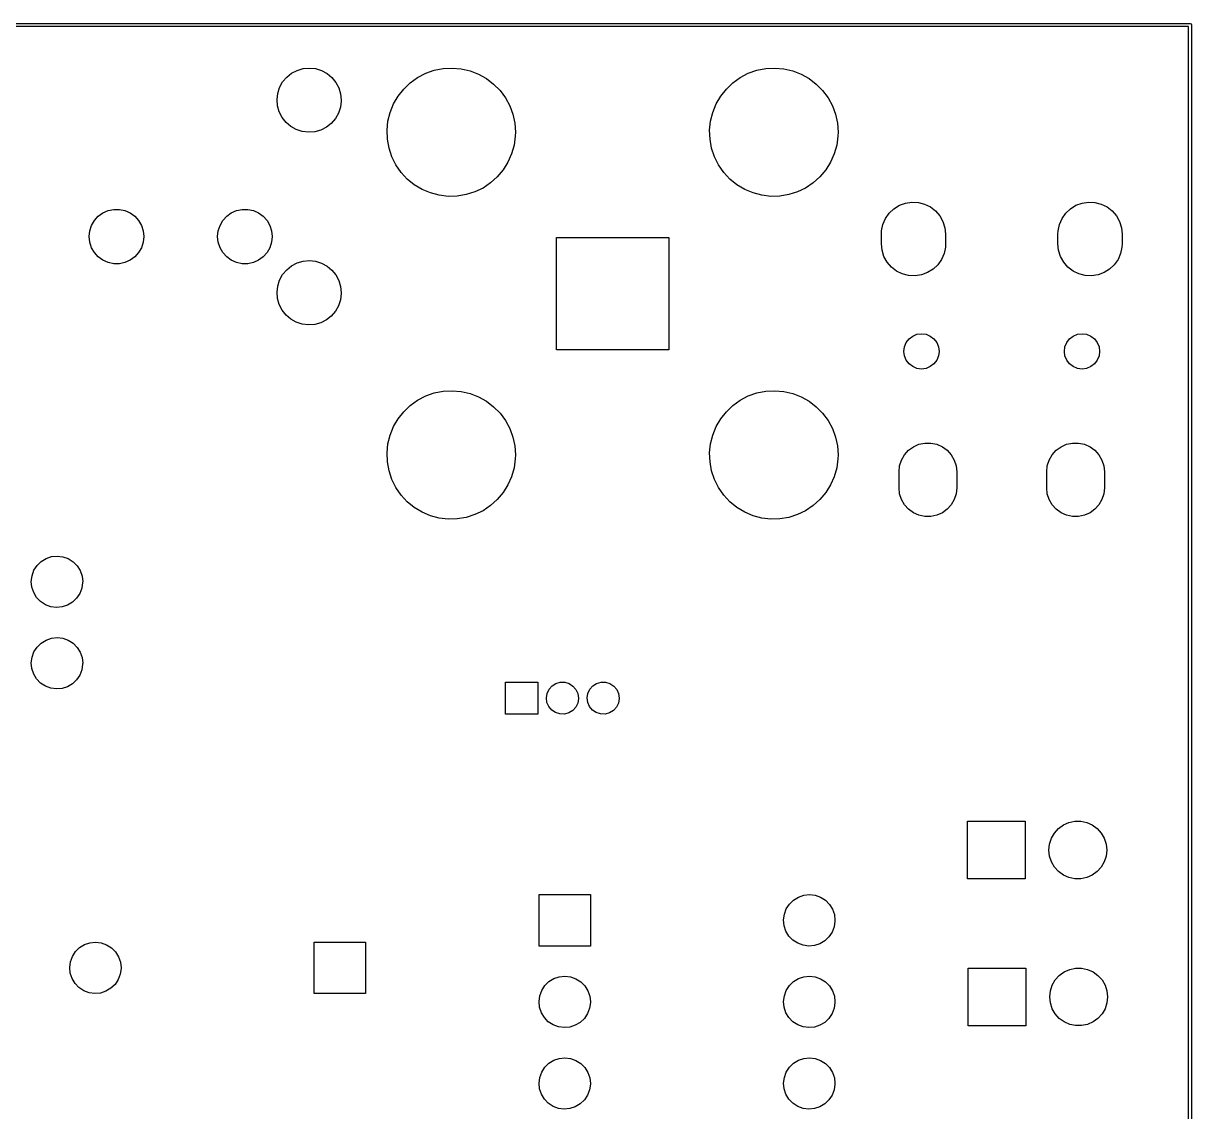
# Model space of a CAD drawing. Extents: x -0.1 to 79.7, y -0.1 to 70.
# Drawn here: x 43.28 to 79.67, y 36.07 to 69.97 of the extents above; entities that cross this region are included whole.
import ezdxf

# ---------------------------------------------------------------- set-up
doc = ezdxf.new("R2010")
doc.units = 0
doc.layers.add('BLACK', color=7, linetype='CONTINUOUS')

msp = doc.modelspace()

# ---------------------------------------------------------------- linework, layer by layer
at = {"layer": 'BLACK', "linetype": 'CONTINUOUS'}
for p, q in [((-0.015, 69.965), (79.62, 69.965)), ((79.62, 69.965), (79.6554, 69.9504)), ((79.6554, 69.9504), (79.67, 69.915)), ((79.67, 69.915), (79.67, -0.035)), ((79.57, 69.865), (0.035, 69.865)), ((79.57, 0.015), (79.57, 69.865)), ((51.6324, 68.4118), (51.8054, 68.5022)), ((51.8054, 68.5022), (51.9926, 68.5573)), ((51.9926, 68.5573), (52.187, 68.575)), ((52.187, 68.575), (52.3811, 68.5546)), ((52.3811, 68.5546), (52.5675, 68.4969)), ((52.5675, 68.4969), (52.7392, 68.404)), ((55.8107, 68.4105), (56.0773, 68.5041)), ((56.0773, 68.5041), (56.3543, 68.5592)), ((56.3543, 68.5592), (56.6364, 68.5748)), ((56.6364, 68.5748), (56.9179, 68.5504)), ((56.9179, 68.5504), (57.1931, 68.4866)), ((57.1931, 68.4866), (57.4566, 68.3847)), ((65.8607, 68.4105), (66.1273, 68.5041)), ((66.1273, 68.5041), (66.4043, 68.5592)), ((66.4043, 68.5592), (66.6864, 68.5748)), ((66.6864, 68.5748), (66.9679, 68.5504)), ((66.9679, 68.5504), (67.2431, 68.4866)), ((67.2431, 68.4866), (67.5066, 68.3847)), ((51.2609, 67.9689), (51.3549, 68.14)), ((51.3549, 68.14), (51.4803, 68.2895)), ((51.4803, 68.2895), (51.6324, 68.4118)), ((52.7392, 68.404), (52.8896, 68.2796)), ((52.8896, 68.2796), (53.0129, 68.1284)), ((53.0129, 68.1284), (53.1045, 67.9561)), ((55.1257, 67.921), (55.3302, 68.116)), ((55.3302, 68.116), (55.56, 68.2803)), ((55.56, 68.2803), (55.8107, 68.4105)), ((57.4566, 68.3847), (57.703, 68.2466)), ((57.703, 68.2466), (57.9276, 68.0752)), ((57.9276, 68.0752), (58.1258, 67.8739)), ((65.1757, 67.921), (65.3802, 68.116)), ((65.3802, 68.116), (65.61, 68.2803)), ((65.61, 68.2803), (65.8607, 68.4105)), ((67.5066, 68.3847), (67.753, 68.2466)), ((67.753, 68.2466), (67.9776, 68.0752)), ((67.9776, 68.0752), (68.1758, 67.8739)), ((51.1801, 67.589), (51.2019, 67.7829)), ((51.2019, 67.7829), (51.2609, 67.9689)), ((53.1045, 67.9561), (53.161, 67.7692)), ((53.161, 67.7692), (53.18, 67.575)), ((54.8089, 67.4549), (54.9508, 67.6992)), ((54.9508, 67.6992), (55.1257, 67.921)), ((58.1258, 67.8739), (58.2937, 67.6467)), ((64.8589, 67.4549), (65.0008, 67.6992)), ((65.0008, 67.6992), (65.1757, 67.921)), ((68.1758, 67.8739), (68.3437, 67.6467)), ((51.1964, 67.3945), (51.1801, 67.589)), ((51.2502, 67.2069), (51.1964, 67.3945)), ((53.1551, 67.3535), (53.0935, 67.1683)), ((53.1796, 67.5471), (53.1551, 67.3535)), ((53.18, 67.575), (53.1796, 67.5471)), ((54.7029, 67.193), (54.8089, 67.4549)), ((58.2937, 67.6467), (58.4278, 67.398)), ((58.4278, 67.398), (58.5256, 67.133)), ((64.7529, 67.193), (64.8589, 67.4549)), ((68.3437, 67.6467), (68.4778, 67.398)), ((68.4778, 67.398), (68.5756, 67.133)), ((51.3394, 67.0333), (51.2502, 67.2069)), ((51.4607, 66.8803), (51.3394, 67.0333)), ((52.9971, 66.9986), (52.8696, 66.8508)), ((53.0935, 67.1683), (52.9971, 66.9986)), ((54.6348, 66.9189), (54.7029, 67.193)), ((58.5256, 67.133), (58.585, 66.8568)), ((64.6848, 66.9189), (64.7529, 67.193)), ((68.5756, 67.133), (68.635, 66.8568)), ((51.6093, 66.7539), (51.4607, 66.8803)), ((51.7797, 66.6586), (51.6093, 66.7539)), ((51.9653, 66.5983), (51.7797, 66.6586)), ((52.1591, 66.5752), (51.9653, 66.5983)), ((52.5416, 66.6427), (52.3536, 66.5902)), ((52.7158, 66.7307), (52.5416, 66.6427)), ((52.8696, 66.8508), (52.7158, 66.7307)), ((54.606, 66.6378), (54.6348, 66.9189)), ((54.6171, 66.3555), (54.606, 66.6378)), ((58.585, 66.8568), (58.605, 66.575)), ((64.656, 66.6378), (64.6848, 66.9189)), ((64.6671, 66.3555), (64.656, 66.6378)), ((68.635, 66.8568), (68.655, 66.575)), ((52.3536, 66.5902), (52.1591, 66.5752)), ((54.6678, 66.0776), (54.6171, 66.3555)), ((58.6011, 66.4494), (58.5634, 66.1694)), ((58.605, 66.575), (58.6011, 66.4494)), ((64.7178, 66.0776), (64.6671, 66.3555)), ((68.6511, 66.4494), (68.6134, 66.1694)), ((68.655, 66.575), (68.6511, 66.4494)), ((54.7572, 65.8096), (54.6678, 66.0776)), ((58.4868, 65.8975), (58.3725, 65.6391)), ((58.5634, 66.1694), (58.4868, 65.8975)), ((64.8072, 65.8096), (64.7178, 66.0776)), ((68.5368, 65.8975), (68.4225, 65.6391)), ((68.6134, 66.1694), (68.5368, 65.8975)), ((54.8835, 65.5569), (54.7572, 65.8096)), ((55.0441, 65.3245), (54.8835, 65.5569)), ((58.3725, 65.6391), (58.223, 65.3994)), ((64.9335, 65.5569), (64.8072, 65.8096)), ((65.0941, 65.3245), (64.9335, 65.5569)), ((68.4225, 65.6391), (68.273, 65.3994)), ((55.2359, 65.1171), (55.0441, 65.3245)), ((58.0413, 65.1832), (57.8308, 64.9947)), ((58.223, 65.3994), (58.0413, 65.1832)), ((65.2859, 65.1171), (65.0941, 65.3245)), ((68.0913, 65.1832), (67.8808, 64.9947)), ((68.273, 65.3994), (68.0913, 65.1832)), ((55.455, 64.9387), (55.2359, 65.1171)), ((55.697, 64.793), (55.455, 64.9387)), ((55.9572, 64.6828), (55.697, 64.793)), ((57.5959, 64.8377), (57.3412, 64.7154)), ((57.8308, 64.9947), (57.5959, 64.8377)), ((65.505, 64.9387), (65.2859, 65.1171)), ((65.747, 64.793), (65.505, 64.9387)), ((66.0072, 64.6828), (65.747, 64.793)), ((67.6459, 64.8377), (67.3912, 64.7154)), ((67.8808, 64.9947), (67.6459, 64.8377)), ((56.2302, 64.6104), (55.9572, 64.6828)), ((56.5108, 64.5772), (56.2302, 64.6104)), ((56.7932, 64.5839), (56.5108, 64.5772)), ((57.0719, 64.6303), (56.7932, 64.5839)), ((57.3412, 64.7154), (57.0719, 64.6303)), ((66.2802, 64.6104), (66.0072, 64.6828)), ((66.5608, 64.5772), (66.2802, 64.6104)), ((66.8432, 64.5839), (66.5608, 64.5772)), ((67.1219, 64.6303), (66.8432, 64.5839)), ((67.3912, 64.7154), (67.1219, 64.6303)), ((45.6112, 63.9567), (45.755, 64.0611)), ((45.755, 64.0611), (45.9173, 64.1334)), ((45.9173, 64.1334), (46.0912, 64.1703)), ((46.0912, 64.1703), (46.2688, 64.1703)), ((46.2688, 64.1703), (46.4427, 64.1334)), ((46.4427, 64.1334), (46.605, 64.0611)), ((46.605, 64.0611), (46.7488, 63.9567)), ((49.6112, 63.9567), (49.755, 64.0611)), ((49.755, 64.0611), (49.9173, 64.1334)), ((49.9173, 64.1334), (50.0912, 64.1703)), ((50.0912, 64.1703), (50.2688, 64.1703)), ((50.2688, 64.1703), (50.4427, 64.1334)), ((50.4427, 64.1334), (50.605, 64.0611)), ((50.605, 64.0611), (50.7488, 63.9567)), ((70.1321, 63.8879), (70.248, 64.0534)), ((70.248, 64.0534), (70.3949, 64.1923)), ((70.3949, 64.1923), (70.5666, 64.2988)), ((70.5666, 64.2988), (70.7563, 64.3686)), ((70.7563, 64.3686), (70.9561, 64.3988)), ((70.9561, 64.3988), (71.158, 64.3882)), ((71.158, 64.3882), (71.3536, 64.3373)), ((71.3536, 64.3373), (71.5349, 64.248)), ((71.5349, 64.248), (71.6946, 64.1242)), ((71.6946, 64.1242), (71.8261, 63.9707)), ((75.6321, 63.8879), (75.748, 64.0534)), ((75.748, 64.0534), (75.8949, 64.1923)), ((75.8949, 64.1923), (76.0666, 64.2988)), ((76.0666, 64.2988), (76.2563, 64.3686)), ((76.2563, 64.3686), (76.4561, 64.3988)), ((76.4561, 64.3988), (76.658, 64.3882)), ((76.658, 64.3882), (76.8536, 64.3373)), ((76.8536, 64.3373), (77.0349, 64.248)), ((77.0349, 64.248), (77.1946, 64.1242)), ((77.1946, 64.1242), (77.3261, 63.9707)), ((45.4035, 63.6707), (45.4923, 63.8246)), ((45.4923, 63.8246), (45.6112, 63.9567)), ((46.7488, 63.9567), (46.8677, 63.8246)), ((46.8677, 63.8246), (46.9565, 63.6707)), ((49.4035, 63.6707), (49.4923, 63.8246)), ((49.4923, 63.8246), (49.6112, 63.9567)), ((50.7488, 63.9567), (50.8677, 63.8246)), ((50.8677, 63.8246), (50.9565, 63.6707)), ((70.0105, 63.5045), (70.0518, 63.7024)), ((70.0518, 63.7024), (70.1321, 63.8879)), ((71.8261, 63.9707), (71.9241, 63.7939)), ((71.9241, 63.7939), (71.9846, 63.6011)), ((75.5105, 63.5045), (75.5518, 63.7024)), ((75.5518, 63.7024), (75.6321, 63.8879)), ((77.3261, 63.9707), (77.4241, 63.7939)), ((77.4241, 63.7939), (77.4846, 63.6011)), ((45.33, 63.325), (45.3486, 63.5017)), ((45.3486, 63.1483), (45.33, 63.325)), ((45.3486, 63.5017), (45.4035, 63.6707)), ((46.9565, 63.6707), (47.0114, 63.5017)), ((47.0114, 63.5017), (47.03, 63.325)), ((47.03, 63.325), (47.0114, 63.1483)), ((49.33, 63.325), (49.3486, 63.5017)), ((49.3486, 63.1483), (49.33, 63.325)), ((49.3486, 63.5017), (49.4035, 63.6707)), ((50.9565, 63.6707), (51.0114, 63.5017)), ((51.0114, 63.5017), (51.03, 63.325)), ((51.03, 63.325), (51.0114, 63.1483)), ((70.005, 63.4), (70.0105, 63.5045)), ((70.005, 63.1), (70.005, 63.4)), ((71.9846, 63.6011), (72.005, 63.4)), ((72.005, 63.4), (72.005, 63.1)), ((75.505, 63.4), (75.5105, 63.5045)), ((75.505, 63.1), (75.505, 63.4)), ((77.4846, 63.6011), (77.505, 63.4)), ((77.505, 63.4), (77.505, 63.1)), ((45.4035, 62.9793), (45.3486, 63.1483)), ((45.4923, 62.8254), (45.4035, 62.9793)), ((46.9565, 62.9793), (46.8677, 62.8254)), ((47.0114, 63.1483), (46.9565, 62.9793)), ((49.4035, 62.9793), (49.3486, 63.1483)), ((49.4923, 62.8254), (49.4035, 62.9793)), ((50.9565, 62.9793), (50.8677, 62.8254)), ((51.0114, 63.1483), (50.9565, 62.9793)), ((59.88, 59.8), (59.88, 63.3)), ((59.88, 63.3), (63.38, 63.3)), ((63.38, 63.3), (63.38, 59.8)), ((70.0254, 62.8989), (70.005, 63.1)), ((71.9995, 62.9955), (71.9582, 62.7976)), ((72.005, 63.1), (71.9995, 62.9955)), ((75.5254, 62.8989), (75.505, 63.1)), ((77.4995, 62.9955), (77.4582, 62.7976)), ((77.505, 63.1), (77.4995, 62.9955)), ((45.6112, 62.6933), (45.4923, 62.8254)), ((45.755, 62.5889), (45.6112, 62.6933)), ((46.7488, 62.6933), (46.605, 62.5889)), ((46.8677, 62.8254), (46.7488, 62.6933)), ((49.6112, 62.6933), (49.4923, 62.8254)), ((49.755, 62.5889), (49.6112, 62.6933)), ((50.7488, 62.6933), (50.605, 62.5889)), ((50.8677, 62.8254), (50.7488, 62.6933)), ((70.0859, 62.7061), (70.0254, 62.8989)), ((70.1839, 62.5293), (70.0859, 62.7061)), ((71.8779, 62.6121), (71.762, 62.4466)), ((71.9582, 62.7976), (71.8779, 62.6121)), ((75.5859, 62.7061), (75.5254, 62.8989)), ((75.6839, 62.5293), (75.5859, 62.7061)), ((77.3779, 62.6121), (77.262, 62.4466)), ((77.4582, 62.7976), (77.3779, 62.6121)), ((45.9173, 62.5166), (45.755, 62.5889)), ((46.0912, 62.4797), (45.9173, 62.5166)), ((46.2688, 62.4797), (46.0912, 62.4797)), ((46.4427, 62.5166), (46.2688, 62.4797)), ((46.605, 62.5889), (46.4427, 62.5166)), ((49.9173, 62.5166), (49.755, 62.5889)), ((50.0912, 62.4797), (49.9173, 62.5166)), ((50.2688, 62.4797), (50.0912, 62.4797)), ((50.4427, 62.5166), (50.2688, 62.4797)), ((50.605, 62.5889), (50.4427, 62.5166)), ((51.3549, 62.14), (51.4803, 62.2895)), ((51.4803, 62.2895), (51.6324, 62.4118)), ((51.6324, 62.4118), (51.8054, 62.5022)), ((51.8054, 62.5022), (51.9926, 62.5573)), ((51.9926, 62.5573), (52.187, 62.575)), ((52.187, 62.575), (52.3811, 62.5546)), ((52.3811, 62.5546), (52.5675, 62.4969)), ((52.5675, 62.4969), (52.7392, 62.404)), ((52.7392, 62.404), (52.8896, 62.2796)), ((52.8896, 62.2796), (53.0129, 62.1284)), ((70.3154, 62.3758), (70.1839, 62.5293)), ((70.4751, 62.252), (70.3154, 62.3758)), ((70.6564, 62.1627), (70.4751, 62.252)), ((71.6151, 62.3077), (71.4434, 62.2012)), ((71.762, 62.4466), (71.6151, 62.3077)), ((75.8154, 62.3758), (75.6839, 62.5293)), ((75.9751, 62.252), (75.8154, 62.3758)), ((76.1564, 62.1627), (75.9751, 62.252)), ((77.1151, 62.3077), (76.9434, 62.2012)), ((77.262, 62.4466), (77.1151, 62.3077)), ((51.2019, 61.7829), (51.2609, 61.9689)), ((51.2609, 61.9689), (51.3549, 62.14)), ((53.0129, 62.1284), (53.1045, 61.9561)), ((53.1045, 61.9561), (53.161, 61.7692)), ((70.852, 62.1118), (70.6564, 62.1627)), ((71.0538, 62.1012), (70.852, 62.1118)), ((71.2537, 62.1314), (71.0538, 62.1012)), ((71.4434, 62.2012), (71.2537, 62.1314)), ((76.352, 62.1118), (76.1564, 62.1627)), ((76.5538, 62.1012), (76.352, 62.1118)), ((76.7537, 62.1314), (76.5538, 62.1012)), ((76.9434, 62.2012), (76.7537, 62.1314)), ((51.1801, 61.589), (51.2019, 61.7829)), ((51.1964, 61.3945), (51.1801, 61.589)), ((53.1796, 61.5471), (53.1551, 61.3535)), ((53.161, 61.7692), (53.18, 61.575)), ((53.18, 61.575), (53.1796, 61.5471)), ((51.2502, 61.2069), (51.1964, 61.3945)), ((51.3394, 61.0333), (51.2502, 61.2069)), ((53.0935, 61.1683), (52.9971, 60.9986)), ((53.1551, 61.3535), (53.0935, 61.1683)), ((51.4607, 60.8803), (51.3394, 61.0333)), ((51.6093, 60.7539), (51.4607, 60.8803)), ((52.8696, 60.8508), (52.7158, 60.7307)), ((52.9971, 60.9986), (52.8696, 60.8508)), ((51.7797, 60.6586), (51.6093, 60.7539)), ((51.9653, 60.5983), (51.7797, 60.6586)), ((52.1591, 60.5752), (51.9653, 60.5983)), ((52.3536, 60.5902), (52.1591, 60.5752)), ((52.5416, 60.6427), (52.3536, 60.5902)), ((52.7158, 60.7307), (52.5416, 60.6427)), ((70.7787, 60.025), (70.8661, 60.1389)), ((70.8661, 60.1389), (70.98, 60.2263)), ((70.98, 60.2263), (71.1127, 60.2813)), ((71.1127, 60.2813), (71.255, 60.3)), ((71.255, 60.3), (71.3974, 60.2813)), ((71.3974, 60.2813), (71.53, 60.2263)), ((71.53, 60.2263), (71.6439, 60.1389)), ((71.6439, 60.1389), (71.7313, 60.025)), ((75.7787, 60.025), (75.8661, 60.1389)), ((75.8661, 60.1389), (75.98, 60.2263)), ((75.98, 60.2263), (76.1127, 60.2813)), ((76.1127, 60.2813), (76.255, 60.3)), ((76.255, 60.3), (76.3974, 60.2813)), ((76.3974, 60.2813), (76.53, 60.2263)), ((76.53, 60.2263), (76.6439, 60.1389)), ((76.6439, 60.1389), (76.7313, 60.025)), ((63.38, 59.8), (59.88, 59.8)), ((70.705, 59.75), (70.7237, 59.8924)), ((70.7237, 59.6076), (70.705, 59.75)), ((70.7237, 59.8924), (70.7787, 60.025)), ((71.7313, 60.025), (71.7863, 59.8924)), ((71.7863, 59.8924), (71.805, 59.75)), ((71.805, 59.75), (71.7863, 59.6076)), ((75.705, 59.75), (75.7237, 59.8924)), ((75.7237, 59.6076), (75.705, 59.75)), ((75.7237, 59.8924), (75.7787, 60.025)), ((76.7313, 60.025), (76.7863, 59.8924)), ((76.7863, 59.8924), (76.805, 59.75)), ((76.805, 59.75), (76.7863, 59.6076)), ((70.7787, 59.475), (70.7237, 59.6076)), ((70.8661, 59.3611), (70.7787, 59.475)), ((70.98, 59.2737), (70.8661, 59.3611)), ((71.6439, 59.3611), (71.53, 59.2737)), ((71.7313, 59.475), (71.6439, 59.3611)), ((71.7863, 59.6076), (71.7313, 59.475)), ((75.7787, 59.475), (75.7237, 59.6076)), ((75.8661, 59.3611), (75.7787, 59.475)), ((75.98, 59.2737), (75.8661, 59.3611)), ((76.6439, 59.3611), (76.53, 59.2737)), ((76.7313, 59.475), (76.6439, 59.3611)), ((76.7863, 59.6076), (76.7313, 59.475)), ((71.1127, 59.2187), (70.98, 59.2737)), ((71.255, 59.2), (71.1127, 59.2187)), ((71.3974, 59.2187), (71.255, 59.2)), ((71.53, 59.2737), (71.3974, 59.2187)), ((76.1127, 59.2187), (75.98, 59.2737)), ((76.255, 59.2), (76.1127, 59.2187)), ((76.3974, 59.2187), (76.255, 59.2)), ((76.53, 59.2737), (76.3974, 59.2187)), ((55.3302, 58.066), (55.56, 58.2303)), ((55.56, 58.2303), (55.8107, 58.3605)), ((55.8107, 58.3605), (56.0773, 58.4541)), ((56.0773, 58.4541), (56.3543, 58.5092)), ((56.3543, 58.5092), (56.6364, 58.5248)), ((56.6364, 58.5248), (56.9179, 58.5004)), ((56.9179, 58.5004), (57.1931, 58.4366)), ((57.1931, 58.4366), (57.4566, 58.3347)), ((57.4566, 58.3347), (57.703, 58.1966)), ((65.3802, 58.066), (65.61, 58.2303)), ((65.61, 58.2303), (65.8607, 58.3605)), ((65.8607, 58.3605), (66.1273, 58.4541)), ((66.1273, 58.4541), (66.4043, 58.5092)), ((66.4043, 58.5092), (66.6864, 58.5248)), ((66.6864, 58.5248), (66.9679, 58.5004)), ((66.9679, 58.5004), (67.2431, 58.4366)), ((67.2431, 58.4366), (67.5066, 58.3347)), ((67.5066, 58.3347), (67.753, 58.1966)), ((54.9508, 57.6492), (55.1257, 57.871)), ((55.1257, 57.871), (55.3302, 58.066)), ((57.703, 58.1966), (57.9276, 58.0252)), ((57.9276, 58.0252), (58.1258, 57.8239)), ((65.0008, 57.6492), (65.1757, 57.871)), ((65.1757, 57.871), (65.3802, 58.066)), ((67.753, 58.1966), (67.9776, 58.0252)), ((67.9776, 58.0252), (68.1758, 57.8239)), ((54.8089, 57.4049), (54.9508, 57.6492)), ((58.1258, 57.8239), (58.2937, 57.5967)), ((58.2937, 57.5967), (58.4278, 57.348)), ((64.8589, 57.4049), (65.0008, 57.6492)), ((68.1758, 57.8239), (68.3437, 57.5967)), ((68.3437, 57.5967), (68.4778, 57.348)), ((54.6348, 56.8689), (54.7029, 57.143)), ((54.7029, 57.143), (54.8089, 57.4049)), ((58.4278, 57.348), (58.5256, 57.083)), ((64.6848, 56.8689), (64.7529, 57.143)), ((64.7529, 57.143), (64.8589, 57.4049)), ((68.4778, 57.348), (68.5756, 57.083)), ((54.606, 56.5878), (54.6348, 56.8689)), ((58.5256, 57.083), (58.585, 56.8068)), ((58.585, 56.8068), (58.605, 56.525)), ((64.656, 56.5878), (64.6848, 56.8689)), ((68.5756, 57.083), (68.635, 56.8068)), ((68.635, 56.8068), (68.655, 56.525)), ((70.8528, 56.6688), (71.005, 56.7794)), ((71.005, 56.7794), (71.1769, 56.856)), ((71.1769, 56.856), (71.3609, 56.8951)), ((71.3609, 56.8951), (71.5491, 56.8951)), ((71.5491, 56.8951), (71.7331, 56.856)), ((71.7331, 56.856), (71.905, 56.7794)), ((71.905, 56.7794), (72.0572, 56.6688)), ((75.4528, 56.6688), (75.605, 56.7794)), ((75.605, 56.7794), (75.7769, 56.856)), ((75.7769, 56.856), (75.9609, 56.8951)), ((75.9609, 56.8951), (76.1491, 56.8951)), ((76.1491, 56.8951), (76.3331, 56.856)), ((76.3331, 56.856), (76.505, 56.7794)), ((76.505, 56.7794), (76.6572, 56.6688)), ((54.6171, 56.3055), (54.606, 56.5878)), ((58.605, 56.525), (58.6011, 56.3994)), ((64.6671, 56.3055), (64.656, 56.5878)), ((68.655, 56.525), (68.6511, 56.3994)), ((70.6328, 56.3661), (70.7269, 56.529)), ((70.7269, 56.529), (70.8528, 56.6688)), ((72.0572, 56.6688), (72.1831, 56.529)), ((72.1831, 56.529), (72.2772, 56.3661)), ((75.2328, 56.3661), (75.3269, 56.529)), ((75.3269, 56.529), (75.4528, 56.6688)), ((76.6572, 56.6688), (76.7831, 56.529)), ((76.7831, 56.529), (76.8772, 56.3661)), ((54.6678, 56.0276), (54.6171, 56.3055)), ((58.5634, 56.1194), (58.4868, 55.8475)), ((58.6011, 56.3994), (58.5634, 56.1194)), ((64.7178, 56.0276), (64.6671, 56.3055)), ((68.6134, 56.1194), (68.5368, 55.8475)), ((68.6511, 56.3994), (68.6134, 56.1194)), ((70.555, 56), (70.5747, 56.1871)), ((70.5747, 56.1871), (70.6328, 56.3661)), ((72.2772, 56.3661), (72.3353, 56.1871)), ((72.3353, 56.1871), (72.355, 56)), ((75.155, 56), (75.1747, 56.1871)), ((75.1747, 56.1871), (75.2328, 56.3661)), ((76.8772, 56.3661), (76.9353, 56.1871)), ((76.9353, 56.1871), (76.955, 56)), ((54.7572, 55.7596), (54.6678, 56.0276)), ((54.8835, 55.5069), (54.7572, 55.7596)), ((58.4868, 55.8475), (58.3725, 55.5891)), ((64.8072, 55.7596), (64.7178, 56.0276)), ((64.9335, 55.5069), (64.8072, 55.7596)), ((68.5368, 55.8475), (68.4225, 55.5891)), ((70.555, 55.5), (70.555, 56)), ((72.355, 56), (72.355, 55.5)), ((75.155, 55.5), (75.155, 56)), ((76.955, 56), (76.955, 55.5)), ((55.0441, 55.2745), (54.8835, 55.5069)), ((58.223, 55.3494), (58.0413, 55.1332)), ((58.3725, 55.5891), (58.223, 55.3494)), ((65.0941, 55.2745), (64.9335, 55.5069)), ((68.273, 55.3494), (68.0913, 55.1332)), ((68.4225, 55.5891), (68.273, 55.3494)), ((70.5747, 55.3129), (70.555, 55.5)), ((72.355, 55.5), (72.3353, 55.3129)), ((75.1747, 55.3129), (75.155, 55.5)), ((76.955, 55.5), (76.9353, 55.3129)), ((55.2359, 55.0671), (55.0441, 55.2745)), ((55.455, 54.8887), (55.2359, 55.0671)), ((58.0413, 55.1332), (57.8308, 54.9447)), ((65.2859, 55.0671), (65.0941, 55.2745)), ((65.505, 54.8887), (65.2859, 55.0671)), ((68.0913, 55.1332), (67.8808, 54.9447)), ((70.6328, 55.1339), (70.5747, 55.3129)), ((70.7269, 54.971), (70.6328, 55.1339)), ((70.8528, 54.8312), (70.7269, 54.971)), ((72.1831, 54.971), (72.0572, 54.8312)), ((72.2772, 55.1339), (72.1831, 54.971)), ((72.3353, 55.3129), (72.2772, 55.1339)), ((75.2328, 55.1339), (75.1747, 55.3129)), ((75.3269, 54.971), (75.2328, 55.1339)), ((75.4528, 54.8312), (75.3269, 54.971)), ((76.7831, 54.971), (76.6572, 54.8312)), ((76.8772, 55.1339), (76.7831, 54.971)), ((76.9353, 55.3129), (76.8772, 55.1339)), ((55.697, 54.743), (55.455, 54.8887)), ((55.9572, 54.6328), (55.697, 54.743)), ((56.2302, 54.5604), (55.9572, 54.6328)), ((57.3412, 54.6654), (57.0719, 54.5803)), ((57.5959, 54.7877), (57.3412, 54.6654)), ((57.8308, 54.9447), (57.5959, 54.7877)), ((65.747, 54.743), (65.505, 54.8887)), ((66.0072, 54.6328), (65.747, 54.743)), ((66.2802, 54.5604), (66.0072, 54.6328)), ((67.3912, 54.6654), (67.1219, 54.5803)), ((67.6459, 54.7877), (67.3912, 54.6654)), ((67.8808, 54.9447), (67.6459, 54.7877)), ((71.005, 54.7206), (70.8528, 54.8312)), ((71.1769, 54.644), (71.005, 54.7206)), ((71.3609, 54.6049), (71.1769, 54.644)), ((71.5491, 54.6049), (71.3609, 54.6049)), ((71.7331, 54.644), (71.5491, 54.6049)), ((71.905, 54.7206), (71.7331, 54.644)), ((72.0572, 54.8312), (71.905, 54.7206)), ((75.605, 54.7206), (75.4528, 54.8312)), ((75.7769, 54.644), (75.605, 54.7206)), ((75.9609, 54.6049), (75.7769, 54.644)), ((76.1491, 54.6049), (75.9609, 54.6049)), ((76.3331, 54.644), (76.1491, 54.6049)), ((76.505, 54.7206), (76.3331, 54.644)), ((76.6572, 54.8312), (76.505, 54.7206)), ((56.5108, 54.5272), (56.2302, 54.5604)), ((56.7932, 54.5339), (56.5108, 54.5272)), ((57.0719, 54.5803), (56.7932, 54.5339)), ((66.5608, 54.5272), (66.2802, 54.5604)), ((66.8432, 54.5339), (66.5608, 54.5272)), ((67.1219, 54.5803), (66.8432, 54.5339)), ((43.705, 53.0806), (43.8325, 53.2054)), ((43.8325, 53.2054), (43.9844, 53.2989)), ((43.9844, 53.2989), (44.1532, 53.3563)), ((44.1532, 53.3563), (44.3306, 53.375)), ((44.3306, 53.375), (44.5077, 53.3539)), ((44.5077, 53.3539), (44.6757, 53.294)), ((44.6757, 53.294), (44.8263, 53.1985)), ((44.8263, 53.1985), (44.952, 53.0719)), ((43.5474, 52.7631), (43.6084, 52.9307)), ((43.6084, 52.9307), (43.705, 53.0806)), ((44.952, 53.0719), (45.0465, 52.9207)), ((45.0465, 52.9207), (45.1051, 52.7522)), ((43.5251, 52.5862), (43.5474, 52.7631)), ((43.5425, 52.4087), (43.5251, 52.5862)), ((43.5988, 52.2394), (43.5425, 52.4087)), ((45.1247, 52.5527), (45.0999, 52.376)), ((45.1051, 52.7522), (45.125, 52.575)), ((45.125, 52.575), (45.1247, 52.5527)), ((43.6912, 52.0869), (43.5988, 52.2394)), ((43.8151, 51.9586), (43.6912, 52.0869)), ((44.9378, 52.0608), (44.8087, 51.9378)), ((45.0365, 52.2093), (44.9378, 52.0608)), ((45.0999, 52.376), (45.0365, 52.2093)), ((43.9643, 51.8609), (43.8151, 51.9586)), ((44.1315, 51.7988), (43.9643, 51.8609)), ((44.3082, 51.7752), (44.1315, 51.7988)), ((44.4859, 51.7913), (44.3082, 51.7752)), ((44.6555, 51.8465), (44.4859, 51.7913)), ((44.8087, 51.9378), (44.6555, 51.8465)), ((43.705, 50.5406), (43.8325, 50.6654)), ((43.8325, 50.6654), (43.9844, 50.7589)), ((43.9844, 50.7589), (44.1532, 50.8163)), ((44.1532, 50.8163), (44.3306, 50.835)), ((44.3306, 50.835), (44.5077, 50.8139)), ((44.5077, 50.8139), (44.6757, 50.754)), ((44.6757, 50.754), (44.8263, 50.6585)), ((44.8263, 50.6585), (44.952, 50.5319)), ((43.5251, 50.0462), (43.5474, 50.2231)), ((43.5474, 50.2231), (43.6084, 50.3907)), ((43.6084, 50.3907), (43.705, 50.5406)), ((44.952, 50.5319), (45.0465, 50.3807)), ((45.0465, 50.3807), (45.1051, 50.2122)), ((43.5425, 49.8687), (43.5251, 50.0462)), ((43.5988, 49.6994), (43.5425, 49.8687)), ((45.1247, 50.0127), (45.0999, 49.836)), ((45.1051, 50.2122), (45.125, 50.035)), ((45.125, 50.035), (45.1247, 50.0127)), ((43.6912, 49.5469), (43.5988, 49.6994)), ((43.8151, 49.4186), (43.6912, 49.5469)), ((44.9378, 49.5208), (44.8087, 49.3978)), ((45.0365, 49.6693), (44.9378, 49.5208)), ((45.0999, 49.836), (45.0365, 49.6693)), ((43.9643, 49.3209), (43.8151, 49.4186)), ((44.1315, 49.2588), (43.9643, 49.3209)), ((44.3082, 49.2352), (44.1315, 49.2588)), ((44.4859, 49.2513), (44.3082, 49.2352)), ((44.6555, 49.3065), (44.4859, 49.2513)), ((44.8087, 49.3978), (44.6555, 49.3065)), ((58.3, 48.45), (58.3, 49.45)), ((58.3, 49.45), (59.3, 49.45)), ((59.3, 49.45), (59.3, 48.45)), ((59.5918, 49.0962), (59.6521, 49.2245)), ((59.6521, 49.2245), (59.7459, 49.3308)), ((59.7459, 49.3308), (59.8658, 49.4064)), ((59.8658, 49.4064), (60.0021, 49.4454)), ((60.0021, 49.4454), (60.1439, 49.4445)), ((60.1439, 49.4445), (60.2797, 49.4039)), ((60.2797, 49.4039), (60.3987, 49.3268)), ((60.3987, 49.3268), (60.4912, 49.2194)), ((60.4912, 49.2194), (60.5499, 49.0903)), ((60.8618, 49.0962), (60.9221, 49.2245)), ((60.9221, 49.2245), (61.0159, 49.3308)), ((61.0159, 49.3308), (61.1358, 49.4064)), ((61.1358, 49.4064), (61.2721, 49.4454)), ((61.2721, 49.4454), (61.4139, 49.4445)), ((61.4139, 49.4445), (61.5497, 49.4039)), ((61.5497, 49.4039), (61.6687, 49.3268)), ((61.6687, 49.3268), (61.7612, 49.2194)), ((61.7612, 49.2194), (61.8199, 49.0903)), ((59.57, 48.9561), (59.5918, 49.0962)), ((59.5884, 48.8155), (59.57, 48.9561)), ((59.6455, 48.6858), (59.5884, 48.8155)), ((60.5463, 48.798), (60.4845, 48.6704)), ((60.5699, 48.9378), (60.5463, 48.798)), ((60.5499, 49.0903), (60.57, 48.95)), ((60.57, 48.95), (60.5699, 48.9378)), ((60.84, 48.9561), (60.8618, 49.0962)), ((60.8584, 48.8155), (60.84, 48.9561)), ((60.9155, 48.6858), (60.8584, 48.8155)), ((61.8163, 48.798), (61.7545, 48.6704)), ((61.8399, 48.9378), (61.8163, 48.798)), ((61.8199, 49.0903), (61.84, 48.95)), ((61.84, 48.95), (61.8399, 48.9378)), ((59.3, 48.45), (58.3, 48.45)), ((59.7367, 48.5773), (59.6455, 48.6858)), ((59.8547, 48.4987), (59.7367, 48.5773)), ((59.9901, 48.4564), (59.8547, 48.4987)), ((60.1318, 48.4538), (59.9901, 48.4564)), ((60.2686, 48.4911), (60.1318, 48.4538)), ((60.3894, 48.5653), (60.2686, 48.4911)), ((60.4845, 48.6704), (60.3894, 48.5653)), ((61.0067, 48.5773), (60.9155, 48.6858)), ((61.1247, 48.4987), (61.0067, 48.5773)), ((61.2601, 48.4564), (61.1247, 48.4987)), ((61.4018, 48.4538), (61.2601, 48.4564)), ((61.5386, 48.4911), (61.4018, 48.4538)), ((61.6594, 48.5653), (61.5386, 48.4911)), ((61.7545, 48.6704), (61.6594, 48.5653)), ((72.685, 43.32), (72.685, 45.12)), ((72.685, 45.12), (74.485, 45.12)), ((74.485, 45.12), (74.485, 43.32)), ((75.3969, 44.749), (75.5228, 44.8888)), ((75.5228, 44.8888), (75.675, 44.9994)), ((75.675, 44.9994), (75.8469, 45.076)), ((75.8469, 45.076), (76.0309, 45.1151)), ((76.0309, 45.1151), (76.2191, 45.1151)), ((76.2191, 45.1151), (76.4031, 45.076)), ((76.4031, 45.076), (76.575, 44.9994)), ((76.575, 44.9994), (76.7272, 44.8888)), ((76.7272, 44.8888), (76.8531, 44.749)), ((75.225, 44.22), (75.2447, 44.4071)), ((75.2447, 44.4071), (75.3028, 44.5861)), ((75.3028, 44.5861), (75.3969, 44.749)), ((76.8531, 44.749), (76.9472, 44.5861)), ((76.9472, 44.5861), (77.0053, 44.4071)), ((77.0053, 44.4071), (77.025, 44.22)), ((75.2447, 44.0329), (75.225, 44.22)), ((77.025, 44.22), (77.0053, 44.0329)), ((75.3028, 43.8539), (75.2447, 44.0329)), ((75.3969, 43.691), (75.3028, 43.8539)), ((75.5228, 43.5512), (75.3969, 43.691)), ((76.8531, 43.691), (76.7272, 43.5512)), ((76.9472, 43.8539), (76.8531, 43.691)), ((77.0053, 44.0329), (76.9472, 43.8539)), ((74.485, 43.32), (72.685, 43.32)), ((75.675, 43.4406), (75.5228, 43.5512)), ((75.8469, 43.364), (75.675, 43.4406)), ((76.0309, 43.3249), (75.8469, 43.364)), ((76.2191, 43.3249), (76.0309, 43.3249)), ((76.4031, 43.364), (76.2191, 43.3249)), ((76.575, 43.4406), (76.4031, 43.364)), ((76.7272, 43.5512), (76.575, 43.4406)), ((59.34, 41.23), (59.34, 42.83)), ((59.34, 42.83), (60.94, 42.83)), ((60.94, 42.83), (60.94, 41.23)), ((67.14, 42.5356), (67.2675, 42.6604)), ((67.2675, 42.6604), (67.4194, 42.7539)), ((67.4194, 42.7539), (67.5882, 42.8113)), ((67.5882, 42.8113), (67.7656, 42.83)), ((67.7656, 42.83), (67.9427, 42.8089)), ((67.9427, 42.8089), (68.1107, 42.749)), ((68.1107, 42.749), (68.2613, 42.6535)), ((68.2613, 42.6535), (68.387, 42.5269)), ((66.9601, 42.0412), (66.9824, 42.2181)), ((66.9824, 42.2181), (67.0434, 42.3857)), ((67.0434, 42.3857), (67.14, 42.5356)), ((68.387, 42.5269), (68.4815, 42.3757)), ((68.4815, 42.3757), (68.5401, 42.2072)), ((66.9775, 41.8637), (66.9601, 42.0412)), ((67.0338, 41.6944), (66.9775, 41.8637)), ((68.5597, 42.0077), (68.5349, 41.831)), ((68.5401, 42.2072), (68.56, 42.03)), ((68.56, 42.03), (68.5597, 42.0077)), ((67.1262, 41.5419), (67.0338, 41.6944)), ((67.2501, 41.4136), (67.1262, 41.5419)), ((68.3728, 41.5158), (68.2437, 41.3928)), ((68.4715, 41.6643), (68.3728, 41.5158)), ((68.5349, 41.831), (68.4715, 41.6643)), ((44.9, 41.0556), (45.0275, 41.1804)), ((45.0275, 41.1804), (45.1794, 41.2739)), ((45.1794, 41.2739), (45.3482, 41.3313)), ((45.3482, 41.3313), (45.5256, 41.35)), ((45.5256, 41.35), (45.7027, 41.3289)), ((45.7027, 41.3289), (45.8707, 41.269)), ((45.8707, 41.269), (46.0213, 41.1735)), ((46.0213, 41.1735), (46.147, 41.0469)), ((52.34, 39.75), (52.34, 41.35)), ((52.34, 41.35), (53.94, 41.35)), ((53.94, 41.35), (53.94, 39.75)), ((60.94, 41.23), (59.34, 41.23)), ((67.3993, 41.3159), (67.2501, 41.4136)), ((67.5665, 41.2538), (67.3993, 41.3159)), ((67.7432, 41.2302), (67.5665, 41.2538)), ((67.9209, 41.2463), (67.7432, 41.2302)), ((68.0905, 41.3015), (67.9209, 41.2463)), ((68.2437, 41.3928), (68.0905, 41.3015)), ((44.7424, 40.7381), (44.8034, 40.9057)), ((44.8034, 40.9057), (44.9, 41.0556)), ((46.147, 41.0469), (46.2415, 40.8957)), ((46.2415, 40.8957), (46.3001, 40.7272)), ((44.7201, 40.5612), (44.7424, 40.7381)), ((44.7375, 40.3837), (44.7201, 40.5612)), ((46.3197, 40.5277), (46.2949, 40.351)), ((46.3001, 40.7272), (46.32, 40.55)), ((46.32, 40.55), (46.3197, 40.5277)), ((72.71, 38.745), (72.71, 40.545)), ((72.71, 40.545), (74.51, 40.545)), ((74.51, 40.545), (74.51, 38.745)), ((75.5478, 40.3138), (75.7, 40.4244)), ((75.7, 40.4244), (75.8719, 40.501)), ((75.8719, 40.501), (76.0559, 40.5401)), ((76.0559, 40.5401), (76.2441, 40.5401)), ((76.2441, 40.5401), (76.4281, 40.501)), ((76.4281, 40.501), (76.6, 40.4244)), ((76.6, 40.4244), (76.7522, 40.3138)), ((44.7938, 40.2144), (44.7375, 40.3837)), ((44.8862, 40.0619), (44.7938, 40.2144)), ((45.0101, 39.9336), (44.8862, 40.0619)), ((46.1328, 40.0358), (46.0037, 39.9128)), ((46.2315, 40.1843), (46.1328, 40.0358)), ((46.2949, 40.351), (46.2315, 40.1843)), ((59.52, 39.9956), (59.6475, 40.1204)), ((59.6475, 40.1204), (59.7994, 40.2139)), ((59.7994, 40.2139), (59.9682, 40.2713)), ((59.9682, 40.2713), (60.1456, 40.29)), ((60.1456, 40.29), (60.3227, 40.2689)), ((60.3227, 40.2689), (60.4907, 40.209)), ((60.4907, 40.209), (60.6413, 40.1135)), ((60.6413, 40.1135), (60.767, 39.9869)), ((67.14, 39.9956), (67.2675, 40.1204)), ((67.2675, 40.1204), (67.4194, 40.2139)), ((67.4194, 40.2139), (67.5882, 40.2713)), ((67.5882, 40.2713), (67.7656, 40.29)), ((67.7656, 40.29), (67.9427, 40.2689)), ((67.9427, 40.2689), (68.1107, 40.209)), ((68.1107, 40.209), (68.2613, 40.1135)), ((68.2613, 40.1135), (68.387, 39.9869)), ((75.3278, 40.0111), (75.4219, 40.174)), ((75.4219, 40.174), (75.5478, 40.3138)), ((76.7522, 40.3138), (76.8781, 40.174)), ((76.8781, 40.174), (76.9722, 40.0111)), ((45.1593, 39.8359), (45.0101, 39.9336)), ((45.3265, 39.7738), (45.1593, 39.8359)), ((45.5032, 39.7502), (45.3265, 39.7738)), ((45.6809, 39.7663), (45.5032, 39.7502)), ((45.8505, 39.8215), (45.6809, 39.7663)), ((46.0037, 39.9128), (45.8505, 39.8215)), ((53.94, 39.75), (52.34, 39.75)), ((59.3401, 39.5012), (59.3624, 39.6781)), ((59.3624, 39.6781), (59.4234, 39.8457)), ((59.4234, 39.8457), (59.52, 39.9956)), ((60.767, 39.9869), (60.8615, 39.8357)), ((60.8615, 39.8357), (60.9201, 39.6672)), ((66.9601, 39.5012), (66.9824, 39.6781)), ((66.9824, 39.6781), (67.0434, 39.8457)), ((67.0434, 39.8457), (67.14, 39.9956)), ((68.387, 39.9869), (68.4815, 39.8357)), ((68.4815, 39.8357), (68.5401, 39.6672)), ((75.25, 39.645), (75.2697, 39.8321)), ((75.2697, 39.8321), (75.3278, 40.0111)), ((76.9722, 40.0111), (77.0303, 39.8321)), ((77.0303, 39.8321), (77.05, 39.645)), ((59.3575, 39.3237), (59.3401, 39.5012)), ((59.4138, 39.1544), (59.3575, 39.3237)), ((60.9397, 39.4677), (60.9149, 39.291)), ((60.9201, 39.6672), (60.94, 39.49)), ((60.94, 39.49), (60.9397, 39.4677)), ((66.9775, 39.3237), (66.9601, 39.5012)), ((67.0338, 39.1544), (66.9775, 39.3237)), ((68.5597, 39.4677), (68.5349, 39.291)), ((68.5401, 39.6672), (68.56, 39.49)), ((68.56, 39.49), (68.5597, 39.4677)), ((75.2697, 39.4579), (75.25, 39.645)), ((75.3278, 39.2789), (75.2697, 39.4579)), ((77.0303, 39.4579), (76.9722, 39.2789)), ((77.05, 39.645), (77.0303, 39.4579)), ((59.5062, 39.0019), (59.4138, 39.1544)), ((59.6301, 38.8736), (59.5062, 39.0019)), ((60.7528, 38.9758), (60.6237, 38.8528)), ((60.8515, 39.1243), (60.7528, 38.9758)), ((60.9149, 39.291), (60.8515, 39.1243)), ((67.1262, 39.0019), (67.0338, 39.1544)), ((67.2501, 38.8736), (67.1262, 39.0019)), ((68.3728, 38.9758), (68.2437, 38.8528)), ((68.4715, 39.1243), (68.3728, 38.9758)), ((68.5349, 39.291), (68.4715, 39.1243)), ((75.4219, 39.116), (75.3278, 39.2789)), ((75.5478, 38.9762), (75.4219, 39.116)), ((75.7, 38.8656), (75.5478, 38.9762)), ((76.7522, 38.9762), (76.6, 38.8656)), ((76.8781, 39.116), (76.7522, 38.9762)), ((76.9722, 39.2789), (76.8781, 39.116)), ((59.7793, 38.7759), (59.6301, 38.8736)), ((59.9465, 38.7138), (59.7793, 38.7759)), ((60.1232, 38.6902), (59.9465, 38.7138)), ((60.3009, 38.7063), (60.1232, 38.6902)), ((60.4705, 38.7615), (60.3009, 38.7063)), ((60.6237, 38.8528), (60.4705, 38.7615)), ((67.3993, 38.7759), (67.2501, 38.8736)), ((67.5665, 38.7138), (67.3993, 38.7759)), ((67.7432, 38.6902), (67.5665, 38.7138)), ((67.9209, 38.7063), (67.7432, 38.6902)), ((68.0905, 38.7615), (67.9209, 38.7063)), ((68.2437, 38.8528), (68.0905, 38.7615)), ((74.51, 38.745), (72.71, 38.745)), ((75.8719, 38.789), (75.7, 38.8656)), ((76.0559, 38.7499), (75.8719, 38.789)), ((76.2441, 38.7499), (76.0559, 38.7499)), ((76.4281, 38.789), (76.2441, 38.7499)), ((76.6, 38.8656), (76.4281, 38.789)), ((59.52, 37.4556), (59.6475, 37.5804)), ((59.6475, 37.5804), (59.7994, 37.6739)), ((59.7994, 37.6739), (59.9682, 37.7313)), ((59.9682, 37.7313), (60.1456, 37.75)), ((60.1456, 37.75), (60.3227, 37.7289)), ((60.3227, 37.7289), (60.4907, 37.669)), ((60.4907, 37.669), (60.6413, 37.5735)), ((60.6413, 37.5735), (60.767, 37.4469)), ((67.14, 37.4556), (67.2675, 37.5804)), ((67.2675, 37.5804), (67.4194, 37.6739)), ((67.4194, 37.6739), (67.5882, 37.7313)), ((67.5882, 37.7313), (67.7656, 37.75)), ((67.7656, 37.75), (67.9427, 37.7289)), ((67.9427, 37.7289), (68.1107, 37.669)), ((68.1107, 37.669), (68.2613, 37.5735)), ((68.2613, 37.5735), (68.387, 37.4469)), ((59.3401, 36.9612), (59.3624, 37.1381)), ((59.3624, 37.1381), (59.4234, 37.3057)), ((59.4234, 37.3057), (59.52, 37.4556)), ((60.767, 37.4469), (60.8615, 37.2957)), ((60.8615, 37.2957), (60.9201, 37.1272)), ((60.9201, 37.1272), (60.94, 36.95)), ((66.9601, 36.9612), (66.9824, 37.1381)), ((66.9824, 37.1381), (67.0434, 37.3057)), ((67.0434, 37.3057), (67.14, 37.4556)), ((68.387, 37.4469), (68.4815, 37.2957)), ((68.4815, 37.2957), (68.5401, 37.1272)), ((68.5401, 37.1272), (68.56, 36.95)), ((59.3575, 36.7837), (59.3401, 36.9612)), ((59.4138, 36.6144), (59.3575, 36.7837)), ((60.9397, 36.9277), (60.9149, 36.751)), ((60.94, 36.95), (60.9397, 36.9277)), ((66.9775, 36.7837), (66.9601, 36.9612)), ((67.0338, 36.6144), (66.9775, 36.7837)), ((68.5597, 36.9277), (68.5349, 36.751)), ((68.56, 36.95), (68.5597, 36.9277)), ((59.5062, 36.4619), (59.4138, 36.6144)), ((59.6301, 36.3336), (59.5062, 36.4619)), ((60.7528, 36.4358), (60.6237, 36.3128)), ((60.8515, 36.5843), (60.7528, 36.4358)), ((60.9149, 36.751), (60.8515, 36.5843)), ((67.1262, 36.4619), (67.0338, 36.6144)), ((67.2501, 36.3336), (67.1262, 36.4619)), ((68.3728, 36.4358), (68.2437, 36.3128)), ((68.4715, 36.5843), (68.3728, 36.4358)), ((68.5349, 36.751), (68.4715, 36.5843)), ((59.7793, 36.2359), (59.6301, 36.3336)), ((59.9465, 36.1738), (59.7793, 36.2359)), ((60.1232, 36.1502), (59.9465, 36.1738)), ((60.3009, 36.1663), (60.1232, 36.1502)), ((60.4705, 36.2215), (60.3009, 36.1663)), ((60.6237, 36.3128), (60.4705, 36.2215)), ((67.3993, 36.2359), (67.2501, 36.3336)), ((67.5665, 36.1738), (67.3993, 36.2359)), ((67.7432, 36.1502), (67.5665, 36.1738)), ((67.9209, 36.1663), (67.7432, 36.1502)), ((68.0905, 36.2215), (67.9209, 36.1663)), ((68.2437, 36.3128), (68.0905, 36.2215))]:
    msp.add_line(p, q, dxfattribs=at)

doc.saveas('drawing.dxf')
